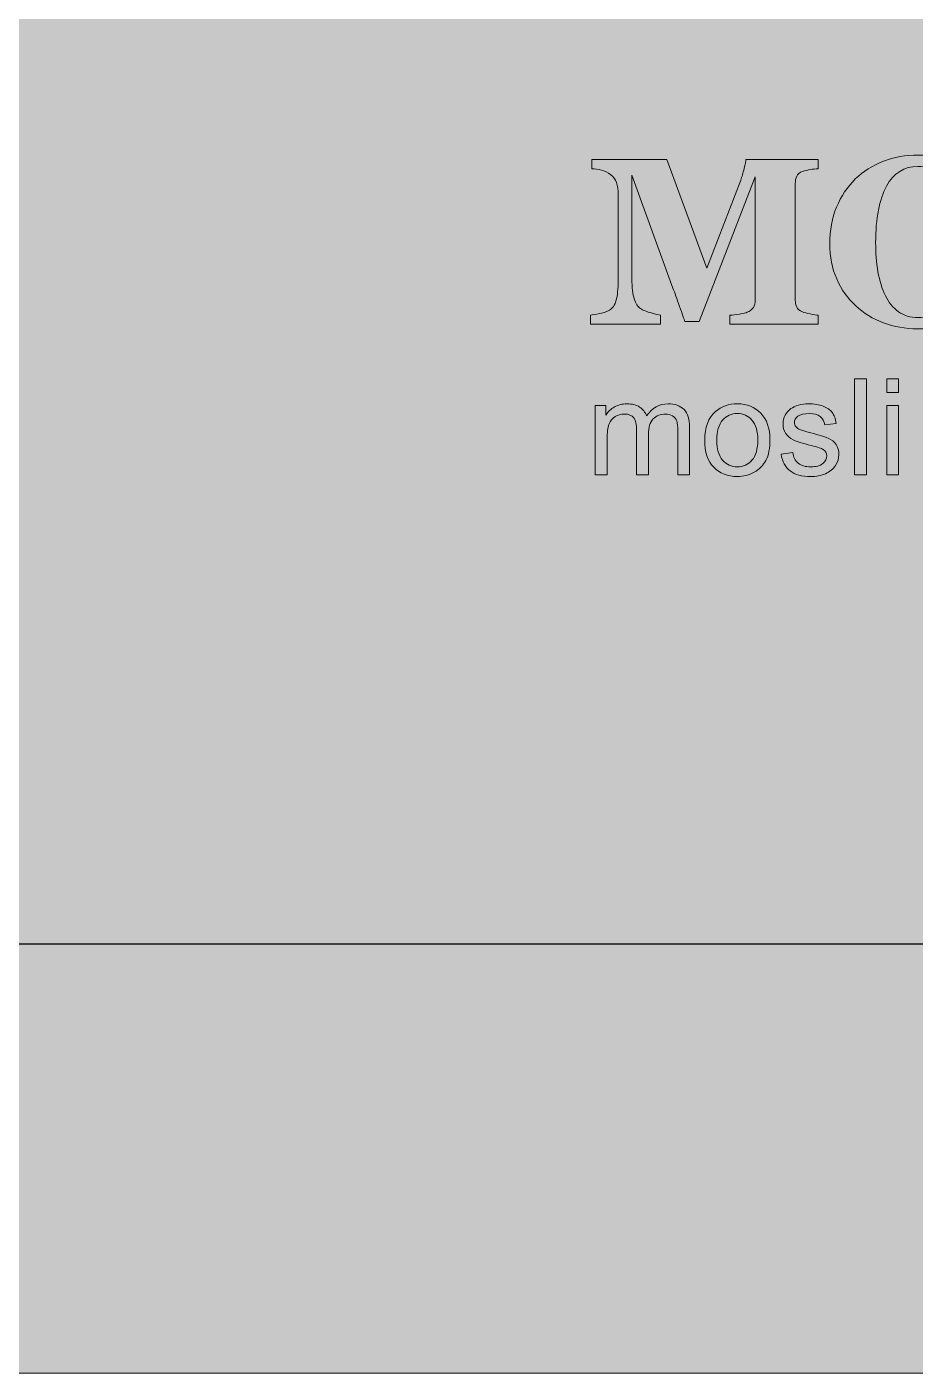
# Model space of a CAD drawing. Header units: inches. Extents: x -1481 to -429, y -1676 to -696.
# Drawn here: x -638.1 to -607.02, y -985.73 to -938.63 of the extents above; entities that cross this region are included whole.
import ezdxf

# ---------------------------------------------------------------- set-up
doc = ezdxf.new("R2010")
doc.units = ezdxf.units.IN
doc.header["$MEASUREMENT"] = 0
doc.layers.add('Layer 1', color=7, linetype='Continuous')

# ---------------------------------------------------------------- blocks, each defined once
blk = doc.blocks.new('block 2')
at = {"layer": 'Layer 1', "true_color": 0x009344}
h = blk.add_hatch(color=114, dxfattribs=at)
h.dxf.hatch_style = 2
h.paths.add_polyline_path([(-429.175, -985.727), (-669.175, -985.727), (-669.175, -695.727), (-429.175, -695.727)])
at = {"layer": 'Layer 1', "lineweight": 0}
blk.add_lwpolyline([(-429.175, -985.727), (-669.175, -985.727), (-669.175, -695.727), (-429.175, -695.727), (-429.175, -985.727)], dxfattribs=at)
blk = doc.blocks.new('block 432')
at = {"layer": 'Layer 1', "true_color": 0xffcb04}
h = blk.add_hatch(color=40, dxfattribs=at)
h.dxf.hatch_style = 2
h.paths.add_polyline_path([(-609.133, -954.309), (-609.133, -950.947), (-608.72, -950.947), (-608.72, -954.309)])
h = blk.add_hatch(color=40, dxfattribs=at)
h.dxf.hatch_style = 2
h.paths.add_polyline_path([(-608.008, -951.422), (-608.008, -950.947), (-607.595, -950.947), (-607.595, -951.422)])
h.paths.add_polyline_path([(-608.008, -954.309), (-608.008, -951.874), (-607.595, -951.874), (-607.595, -954.309)])
h = blk.add_hatch(color=40, dxfattribs=at)
h.dxf.hatch_style = 2
edge = h.paths.add_edge_path()
edge.add_spline(control_points=[(-618.208, -954.309), (-618.208, -954.309), (-618.208, -951.874), (-618.208, -951.874), (-618.208, -951.874), (-617.839, -951.874), (-617.839, -951.874), (-617.839, -951.874), (-617.839, -952.215), (-617.839, -952.215), (-617.763, -952.096), (-617.661, -952), (-617.534, -951.928), (-617.407, -951.855), (-617.263, -951.819), (-617.101, -951.819), (-616.92, -951.819), (-616.772, -951.856), (-616.657, -951.931), (-616.542, -952.006), (-616.46, -952.111), (-616.413, -952.245), (-616.22, -951.961), (-615.969, -951.819), (-615.66, -951.819), (-615.419, -951.819), (-615.233, -951.886), (-615.103, -952.019), (-614.973, -952.153), (-614.908, -952.359), (-614.908, -952.637), (-614.908, -952.637), (-614.908, -954.309), (-614.908, -954.309), (-614.908, -954.309), (-615.319, -954.309), (-615.319, -954.309), (-615.319, -954.309), (-615.319, -952.775), (-615.319, -952.775), (-615.319, -952.61), (-615.332, -952.491), (-615.359, -952.418), (-615.386, -952.346), (-615.434, -952.287), (-615.505, -952.243), (-615.575, -952.199), (-615.658, -952.177), (-615.752, -952.177), (-615.923, -952.177), (-616.066, -952.233), (-616.179, -952.347), (-616.292, -952.461), (-616.349, -952.644), (-616.349, -952.894), (-616.349, -952.894), (-616.349, -954.309), (-616.349, -954.309), (-616.349, -954.309), (-616.761, -954.309), (-616.761, -954.309), (-616.761, -954.309), (-616.761, -952.727), (-616.761, -952.727), (-616.761, -952.543), (-616.795, -952.406), (-616.862, -952.314), (-616.929, -952.222), (-617.04, -952.177), (-617.192, -952.177), (-617.309, -952.177), (-617.416, -952.207), (-617.515, -952.268), (-617.613, -952.329), (-617.685, -952.419), (-617.729, -952.537), (-617.773, -952.654), (-617.796, -952.824), (-617.796, -953.046), (-617.796, -953.046), (-617.796, -954.309), (-617.796, -954.309), (-617.796, -954.309), (-618.208, -954.309), (-618.208, -954.309)], knot_values=[0, 0, 0, 0, 1, 1, 1, 2, 2, 2, 3, 3, 3, 4, 4, 4, 5, 5, 5, 6, 6, 6, 7, 7, 7, 8, 8, 8, 9, 9, 9, 10, 10, 10, 11, 11, 11, 12, 12, 12, 13, 13, 13, 14, 14, 14, 15, 15, 15, 16, 16, 16, 17, 17, 17, 18, 18, 18, 19, 19, 19, 20, 20, 20, 21, 21, 21, 22, 22, 22, 23, 23, 23, 24, 24, 24, 25, 25, 25, 26, 26, 26, 27, 27, 27, 28, 28, 28, 28], degree=3, periodic=1)
h = blk.add_hatch(color=40, dxfattribs=at)
h.dxf.hatch_style = 2
edge = h.paths.add_edge_path()
edge.add_spline(control_points=[(-614.379, -953.092), (-614.379, -952.641), (-614.254, -952.306), (-614.003, -952.089), (-613.793, -951.909), (-613.538, -951.819), (-613.237, -951.819), (-612.902, -951.819), (-612.628, -951.928), (-612.416, -952.148), (-612.203, -952.367), (-612.097, -952.67), (-612.097, -953.057), (-612.097, -953.371), (-612.144, -953.617), (-612.238, -953.797), (-612.332, -953.977), (-612.469, -954.116), (-612.649, -954.215), (-612.828, -954.315), (-613.024, -954.364), (-613.237, -954.364), (-613.578, -954.364), (-613.853, -954.255), (-614.064, -954.037), (-614.274, -953.818), (-614.379, -953.503), (-614.379, -953.092)], knot_values=[0, 0, 0, 0, 1, 1, 1, 2, 2, 2, 3, 3, 3, 4, 4, 4, 5, 5, 5, 6, 6, 6, 7, 7, 7, 8, 8, 8, 9, 9, 9, 9], degree=3, periodic=1)
edge = h.paths.add_edge_path()
edge.add_spline(control_points=[(-613.955, -953.092), (-613.955, -953.403), (-613.887, -953.637), (-613.751, -953.792), (-613.615, -953.947), (-613.443, -954.025), (-613.237, -954.025), (-613.032, -954.025), (-612.861, -953.947), (-612.725, -953.791), (-612.589, -953.635), (-612.521, -953.397), (-612.521, -953.078), (-612.521, -952.777), (-612.59, -952.548), (-612.727, -952.393), (-612.864, -952.238), (-613.034, -952.16), (-613.237, -952.16), (-613.443, -952.16), (-613.615, -952.237), (-613.751, -952.392), (-613.887, -952.547), (-613.955, -952.78), (-613.955, -953.092)], knot_values=[0, 0, 0, 0, 1, 1, 1, 2, 2, 2, 3, 3, 3, 4, 4, 4, 5, 5, 5, 6, 6, 6, 7, 7, 7, 8, 8, 8, 8], degree=3, periodic=1)
h = blk.add_hatch(color=40, dxfattribs=at)
h.dxf.hatch_style = 2
edge = h.paths.add_edge_path()
edge.add_spline(control_points=[(-611.708, -953.582), (-611.708, -953.582), (-611.3, -953.518), (-611.3, -953.518), (-611.277, -953.682), (-611.213, -953.807), (-611.108, -953.894), (-611.003, -953.981), (-610.857, -954.025), (-610.669, -954.025), (-610.479, -954.025), (-610.339, -953.986), (-610.247, -953.909), (-610.155, -953.832), (-610.109, -953.741), (-610.109, -953.637), (-610.109, -953.544), (-610.15, -953.471), (-610.231, -953.417), (-610.287, -953.381), (-610.428, -953.334), (-610.653, -953.277), (-610.956, -953.201), (-611.165, -953.135), (-611.282, -953.079), (-611.399, -953.023), (-611.488, -952.946), (-611.549, -952.847), (-611.609, -952.749), (-611.639, -952.64), (-611.639, -952.52), (-611.639, -952.412), (-611.614, -952.312), (-611.564, -952.219), (-611.515, -952.127), (-611.447, -952.05), (-611.361, -951.988), (-611.297, -951.941), (-611.21, -951.901), (-611.099, -951.868), (-610.988, -951.835), (-610.869, -951.819), (-610.742, -951.819), (-610.551, -951.819), (-610.383, -951.846), (-610.239, -951.901), (-610.094, -951.956), (-609.988, -952.031), (-609.919, -952.125), (-609.85, -952.219), (-609.803, -952.345), (-609.777, -952.502), (-609.777, -952.502), (-610.18, -952.557), (-610.18, -952.557), (-610.199, -952.432), (-610.252, -952.334), (-610.34, -952.264), (-610.428, -952.193), (-610.552, -952.158), (-610.712, -952.158), (-610.902, -952.158), (-611.037, -952.19), (-611.118, -952.252), (-611.2, -952.315), (-611.24, -952.388), (-611.24, -952.472), (-611.24, -952.526), (-611.223, -952.574), (-611.19, -952.617), (-611.156, -952.661), (-611.103, -952.698), (-611.031, -952.727), (-610.99, -952.742), (-610.868, -952.777), (-610.667, -952.832), (-610.375, -952.91), (-610.171, -952.974), (-610.055, -953.024), (-609.94, -953.074), (-609.849, -953.146), (-609.784, -953.241), (-609.718, -953.335), (-609.685, -953.453), (-609.685, -953.594), (-609.685, -953.731), (-609.725, -953.861), (-609.805, -953.982), (-609.886, -954.104), (-610.002, -954.198), (-610.153, -954.265), (-610.304, -954.331), (-610.475, -954.364), (-610.667, -954.364), (-610.983, -954.364), (-611.224, -954.299), (-611.39, -954.167), (-611.556, -954.036), (-611.662, -953.841), (-611.708, -953.582)], knot_values=[0, 0, 0, 0, 1, 1, 1, 2, 2, 2, 3, 3, 3, 4, 4, 4, 5, 5, 5, 6, 6, 6, 7, 7, 7, 8, 8, 8, 9, 9, 9, 10, 10, 10, 11, 11, 11, 12, 12, 12, 13, 13, 13, 14, 14, 14, 15, 15, 15, 16, 16, 16, 17, 17, 17, 18, 18, 18, 19, 19, 19, 20, 20, 20, 21, 21, 21, 22, 22, 22, 23, 23, 23, 24, 24, 24, 25, 25, 25, 26, 26, 26, 27, 27, 27, 28, 28, 28, 29, 29, 29, 30, 30, 30, 31, 31, 31, 32, 32, 32, 33, 33, 33, 33], degree=3, periodic=1)
at = {"layer": 'Layer 1', "lineweight": 0}
for points in [[(-609.133, -954.309), (-609.133, -950.947), (-608.72, -950.947), (-608.72, -954.309), (-609.133, -954.309)], [(-608.008, -951.422), (-608.008, -950.947), (-607.595, -950.947), (-607.595, -951.422), (-608.008, -951.422)], [(-608.008, -954.309), (-608.008, -951.874), (-607.595, -951.874), (-607.595, -954.309), (-608.008, -954.309)]]:
    blk.add_lwpolyline(points, dxfattribs=at)
for points, knots in [([(-618.208, -954.309), (-618.208, -954.309), (-618.208, -951.874), (-618.208, -951.874), (-618.208, -951.874), (-617.839, -951.874), (-617.839, -951.874), (-617.839, -951.874), (-617.839, -952.215), (-617.839, -952.215), (-617.763, -952.096), (-617.661, -952), (-617.534, -951.928), (-617.407, -951.855), (-617.263, -951.819), (-617.101, -951.819), (-616.92, -951.819), (-616.772, -951.856), (-616.657, -951.931), (-616.542, -952.006), (-616.46, -952.111), (-616.413, -952.245), (-616.22, -951.961), (-615.969, -951.819), (-615.66, -951.819), (-615.419, -951.819), (-615.233, -951.886), (-615.103, -952.019), (-614.973, -952.153), (-614.908, -952.359), (-614.908, -952.637), (-614.908, -952.637), (-614.908, -954.309), (-614.908, -954.309), (-614.908, -954.309), (-615.319, -954.309), (-615.319, -954.309), (-615.319, -954.309), (-615.319, -952.775), (-615.319, -952.775), (-615.319, -952.61), (-615.332, -952.491), (-615.359, -952.418), (-615.386, -952.346), (-615.434, -952.287), (-615.505, -952.243), (-615.575, -952.199), (-615.658, -952.177), (-615.752, -952.177), (-615.923, -952.177), (-616.066, -952.233), (-616.179, -952.347), (-616.292, -952.461), (-616.349, -952.644), (-616.349, -952.894), (-616.349, -952.894), (-616.349, -954.309), (-616.349, -954.309), (-616.349, -954.309), (-616.761, -954.309), (-616.761, -954.309), (-616.761, -954.309), (-616.761, -952.727), (-616.761, -952.727), (-616.761, -952.543), (-616.795, -952.406), (-616.862, -952.314), (-616.929, -952.222), (-617.04, -952.177), (-617.192, -952.177), (-617.309, -952.177), (-617.416, -952.207), (-617.515, -952.268), (-617.613, -952.329), (-617.685, -952.419), (-617.729, -952.537), (-617.773, -952.654), (-617.796, -952.824), (-617.796, -953.046), (-617.796, -953.046), (-617.796, -954.309), (-617.796, -954.309), (-617.796, -954.309), (-618.208, -954.309), (-618.208, -954.309)], [0, 0, 0, 0, 1, 1, 1, 2, 2, 2, 3, 3, 3, 4, 4, 4, 5, 5, 5, 6, 6, 6, 7, 7, 7, 8, 8, 8, 9, 9, 9, 10, 10, 10, 11, 11, 11, 12, 12, 12, 13, 13, 13, 14, 14, 14, 15, 15, 15, 16, 16, 16, 17, 17, 17, 18, 18, 18, 19, 19, 19, 20, 20, 20, 21, 21, 21, 22, 22, 22, 23, 23, 23, 24, 24, 24, 25, 25, 25, 26, 26, 26, 27, 27, 27, 28, 28, 28, 28]), ([(-614.379, -953.092), (-614.379, -952.641), (-614.254, -952.306), (-614.003, -952.089), (-613.793, -951.909), (-613.538, -951.819), (-613.237, -951.819), (-612.902, -951.819), (-612.628, -951.928), (-612.416, -952.148), (-612.203, -952.367), (-612.097, -952.67), (-612.097, -953.057), (-612.097, -953.371), (-612.144, -953.617), (-612.238, -953.797), (-612.332, -953.977), (-612.469, -954.116), (-612.649, -954.215), (-612.828, -954.315), (-613.024, -954.364), (-613.237, -954.364), (-613.578, -954.364), (-613.853, -954.255), (-614.064, -954.037), (-614.274, -953.818), (-614.379, -953.503), (-614.379, -953.092)], [0, 0, 0, 0, 1, 1, 1, 2, 2, 2, 3, 3, 3, 4, 4, 4, 5, 5, 5, 6, 6, 6, 7, 7, 7, 8, 8, 8, 9, 9, 9, 9]), ([(-613.955, -953.092), (-613.955, -953.403), (-613.887, -953.637), (-613.751, -953.792), (-613.615, -953.947), (-613.443, -954.025), (-613.237, -954.025), (-613.032, -954.025), (-612.861, -953.947), (-612.725, -953.791), (-612.589, -953.635), (-612.521, -953.397), (-612.521, -953.078), (-612.521, -952.777), (-612.59, -952.548), (-612.727, -952.393), (-612.864, -952.238), (-613.034, -952.16), (-613.237, -952.16), (-613.443, -952.16), (-613.615, -952.237), (-613.751, -952.392), (-613.887, -952.547), (-613.955, -952.78), (-613.955, -953.092)], [0, 0, 0, 0, 1, 1, 1, 2, 2, 2, 3, 3, 3, 4, 4, 4, 5, 5, 5, 6, 6, 6, 7, 7, 7, 8, 8, 8, 8]), ([(-611.708, -953.582), (-611.708, -953.582), (-611.3, -953.518), (-611.3, -953.518), (-611.277, -953.682), (-611.213, -953.807), (-611.108, -953.894), (-611.003, -953.981), (-610.857, -954.025), (-610.669, -954.025), (-610.479, -954.025), (-610.339, -953.986), (-610.247, -953.909), (-610.155, -953.832), (-610.109, -953.741), (-610.109, -953.637), (-610.109, -953.544), (-610.15, -953.471), (-610.231, -953.417), (-610.287, -953.381), (-610.428, -953.334), (-610.653, -953.277), (-610.956, -953.201), (-611.165, -953.135), (-611.282, -953.079), (-611.399, -953.023), (-611.488, -952.946), (-611.549, -952.847), (-611.609, -952.749), (-611.639, -952.64), (-611.639, -952.52), (-611.639, -952.412), (-611.614, -952.312), (-611.564, -952.219), (-611.515, -952.127), (-611.447, -952.05), (-611.361, -951.988), (-611.297, -951.941), (-611.21, -951.901), (-611.099, -951.868), (-610.988, -951.835), (-610.869, -951.819), (-610.742, -951.819), (-610.551, -951.819), (-610.383, -951.846), (-610.239, -951.901), (-610.094, -951.956), (-609.988, -952.031), (-609.919, -952.125), (-609.85, -952.219), (-609.803, -952.345), (-609.777, -952.502), (-609.777, -952.502), (-610.18, -952.557), (-610.18, -952.557), (-610.199, -952.432), (-610.252, -952.334), (-610.34, -952.264), (-610.428, -952.193), (-610.552, -952.158), (-610.712, -952.158), (-610.902, -952.158), (-611.037, -952.19), (-611.118, -952.252), (-611.2, -952.315), (-611.24, -952.388), (-611.24, -952.472), (-611.24, -952.526), (-611.223, -952.574), (-611.19, -952.617), (-611.156, -952.661), (-611.103, -952.698), (-611.031, -952.727), (-610.99, -952.742), (-610.868, -952.777), (-610.667, -952.832), (-610.375, -952.91), (-610.171, -952.974), (-610.055, -953.024), (-609.94, -953.074), (-609.849, -953.146), (-609.784, -953.241), (-609.718, -953.335), (-609.685, -953.453), (-609.685, -953.594), (-609.685, -953.731), (-609.725, -953.861), (-609.805, -953.982), (-609.886, -954.104), (-610.002, -954.198), (-610.153, -954.265), (-610.304, -954.331), (-610.475, -954.364), (-610.667, -954.364), (-610.983, -954.364), (-611.224, -954.299), (-611.39, -954.167), (-611.556, -954.036), (-611.662, -953.841), (-611.708, -953.582)], [0, 0, 0, 0, 1, 1, 1, 2, 2, 2, 3, 3, 3, 4, 4, 4, 5, 5, 5, 6, 6, 6, 7, 7, 7, 8, 8, 8, 9, 9, 9, 10, 10, 10, 11, 11, 11, 12, 12, 12, 13, 13, 13, 14, 14, 14, 15, 15, 15, 16, 16, 16, 17, 17, 17, 18, 18, 18, 19, 19, 19, 20, 20, 20, 21, 21, 21, 22, 22, 22, 23, 23, 23, 24, 24, 24, 25, 25, 25, 26, 26, 26, 27, 27, 27, 28, 28, 28, 29, 29, 29, 30, 30, 30, 31, 31, 31, 32, 32, 32, 33, 33, 33, 33])]:
    blk.add_open_spline(points, degree=3, knots=knots, dxfattribs=at)
blk = doc.blocks.new('block 437')
at = {"layer": 'Layer 1', "lineweight": 0}
for points, knots in [([(-604.746, -943.918), (-604.465, -944.178), (-604.242, -944.492), (-604.077, -944.859), (-603.912, -945.228), (-603.83, -945.647), (-603.83, -946.118), (-603.83, -946.537), (-603.899, -946.937), (-604.039, -947.315), (-604.178, -947.694), (-604.379, -948.02), (-604.641, -948.294), (-604.917, -948.578), (-605.242, -948.799), (-605.614, -948.957), (-605.986, -949.116), (-606.429, -949.194), (-606.944, -949.194), (-607.359, -949.194), (-607.751, -949.126), (-608.121, -948.988), (-608.491, -948.85), (-608.816, -948.649), (-609.097, -948.387), (-609.376, -948.13), (-609.597, -947.817), (-609.76, -947.449), (-609.924, -947.081), (-610.005, -946.671), (-610.005, -946.219), (-610.005, -945.749), (-609.926, -945.322), (-609.766, -944.939), (-609.607, -944.556), (-609.388, -944.228), (-609.109, -943.954), (-608.833, -943.686), (-608.506, -943.48), (-608.127, -943.335), (-607.748, -943.191), (-607.344, -943.118), (-606.916, -943.118), (-606.49, -943.118), (-606.09, -943.189), (-605.716, -943.33), (-605.343, -943.47), (-605.019, -943.666), (-604.746, -943.918)], [0, 0, 0, 0, 1, 1, 1, 2, 2, 2, 3, 3, 3, 4, 4, 4, 5, 5, 5, 6, 6, 6, 7, 7, 7, 8, 8, 8, 9, 9, 9, 10, 10, 10, 11, 11, 11, 12, 12, 12, 13, 13, 13, 14, 14, 14, 15, 15, 15, 16, 16, 16, 16]), ([(-610.406, -949.036), (-610.406, -949.036), (-613.496, -949.036), (-613.496, -949.036), (-613.496, -949.036), (-613.496, -948.72), (-613.496, -948.72), (-613.404, -948.711), (-613.293, -948.698), (-613.16, -948.679), (-613.028, -948.66), (-612.937, -948.64), (-612.889, -948.618), (-612.79, -948.578), (-612.719, -948.522), (-612.676, -948.452), (-612.633, -948.381), (-612.612, -948.292), (-612.612, -948.184), (-612.612, -948.184), (-612.612, -943.881), (-612.612, -943.881), (-612.612, -943.881), (-614.572, -948.943), (-614.572, -948.943), (-614.572, -948.943), (-615.079, -948.943), (-615.079, -948.943), (-615.103, -948.854), (-615.162, -948.676), (-615.258, -948.411), (-615.353, -948.146), (-615.43, -947.934), (-615.489, -947.774), (-615.489, -947.774), (-616.931, -943.816), (-616.931, -943.816), (-616.931, -943.816), (-616.931, -947.319), (-616.931, -947.319), (-616.931, -947.655), (-616.909, -947.91), (-616.865, -948.084), (-616.821, -948.259), (-616.749, -948.387), (-616.65, -948.468), (-616.583, -948.525), (-616.463, -948.579), (-616.29, -948.63), (-616.117, -948.682), (-615.996, -948.711), (-615.927, -948.72), (-615.927, -948.72), (-615.927, -949.036), (-615.927, -949.036), (-615.927, -949.036), (-618.377, -949.036), (-618.377, -949.036), (-618.377, -949.036), (-618.377, -948.72), (-618.377, -948.72), (-618.311, -948.711), (-618.201, -948.693), (-618.05, -948.665), (-617.899, -948.636), (-617.775, -948.587), (-617.678, -948.517), (-617.571, -948.441), (-617.499, -948.313), (-617.461, -948.133), (-617.424, -947.953), (-617.405, -947.697), (-617.405, -947.364), (-617.405, -947.364), (-617.405, -944.51), (-617.405, -944.51), (-617.405, -944.338), (-617.427, -944.193), (-617.469, -944.078), (-617.512, -943.963), (-617.576, -943.872), (-617.662, -943.804), (-617.769, -943.721), (-617.879, -943.666), (-617.992, -943.642), (-618.104, -943.618), (-618.218, -943.601), (-618.333, -943.593), (-618.333, -943.593), (-618.333, -943.276), (-618.333, -943.276), (-618.333, -943.276), (-615.706, -943.276), (-615.706, -943.276), (-615.706, -943.276), (-614.3, -947.072), (-614.3, -947.072), (-614.3, -947.072), (-613.116, -943.992), (-613.116, -943.992), (-613.076, -943.878), (-613.037, -943.743), (-613, -943.585), (-612.962, -943.428), (-612.942, -943.325), (-612.939, -943.276), (-612.939, -943.276), (-610.414, -943.276), (-610.414, -943.276), (-610.414, -943.276), (-610.414, -943.593), (-610.414, -943.593), (-610.5, -943.599), (-610.589, -943.61), (-610.683, -943.626), (-610.777, -943.642), (-610.866, -943.664), (-610.952, -943.691), (-611.057, -943.726), (-611.126, -943.781), (-611.159, -943.857), (-611.193, -943.933), (-611.209, -944.017), (-611.209, -944.109), (-611.209, -944.109), (-611.209, -948.188), (-611.209, -948.188), (-611.209, -948.285), (-611.193, -948.367), (-611.159, -948.433), (-611.126, -948.5), (-611.057, -948.557), (-610.952, -948.606), (-610.899, -948.63), (-610.811, -948.654), (-610.689, -948.675), (-610.567, -948.697), (-610.473, -948.711), (-610.406, -948.72), (-610.406, -948.72), (-610.406, -949.036), (-610.406, -949.036)], [0, 0, 0, 0, 1, 1, 1, 2, 2, 2, 3, 3, 3, 4, 4, 4, 5, 5, 5, 6, 6, 6, 7, 7, 7, 8, 8, 8, 9, 9, 9, 10, 10, 10, 11, 11, 11, 12, 12, 12, 13, 13, 13, 14, 14, 14, 15, 15, 15, 16, 16, 16, 17, 17, 17, 18, 18, 18, 19, 19, 19, 20, 20, 20, 21, 21, 21, 22, 22, 22, 23, 23, 23, 24, 24, 24, 25, 25, 25, 26, 26, 26, 27, 27, 27, 28, 28, 28, 29, 29, 29, 30, 30, 30, 31, 31, 31, 32, 32, 32, 33, 33, 33, 34, 34, 34, 35, 35, 35, 36, 36, 36, 37, 37, 37, 38, 38, 38, 39, 39, 39, 40, 40, 40, 41, 41, 41, 42, 42, 42, 43, 43, 43, 44, 44, 44, 45, 45, 45, 46, 46, 46, 47, 47, 47, 47]), ([(-605.779, -948.041), (-605.658, -947.794), (-605.571, -947.515), (-605.517, -947.203), (-605.464, -946.892), (-605.437, -946.539), (-605.437, -946.146), (-605.437, -945.813), (-605.46, -945.489), (-605.507, -945.173), (-605.554, -944.857), (-605.634, -944.576), (-605.746, -944.329), (-605.862, -944.083), (-606.014, -943.885), (-606.205, -943.736), (-606.395, -943.587), (-606.632, -943.512), (-606.916, -943.512), (-607.4, -943.512), (-607.769, -943.744), (-608.021, -944.209), (-608.272, -944.674), (-608.398, -945.33), (-608.398, -946.179), (-608.398, -946.539), (-608.371, -946.879), (-608.316, -947.199), (-608.261, -947.519), (-608.175, -947.798), (-608.057, -948.037), (-607.936, -948.278), (-607.783, -948.465), (-607.599, -948.6), (-607.414, -948.734), (-607.186, -948.801), (-606.916, -948.801), (-606.65, -948.801), (-606.423, -948.733), (-606.233, -948.598), (-606.042, -948.462), (-605.891, -948.277), (-605.779, -948.041)], [0, 0, 0, 0, 1, 1, 1, 2, 2, 2, 3, 3, 3, 4, 4, 4, 5, 5, 5, 6, 6, 6, 7, 7, 7, 8, 8, 8, 9, 9, 9, 10, 10, 10, 11, 11, 11, 12, 12, 12, 13, 13, 13, 14, 14, 14, 14])]:
    blk.add_open_spline(points, degree=3, knots=knots, dxfattribs=at)
blk = doc.blocks.new('block 431')
at = {"layer": 'Layer 1'}
for name in ['block 437', 'block 432']:
    blk.add_blockref(name, (0, 0), dxfattribs=at)

msp = doc.modelspace()

# ---------------------------------------------------------------- hatches: boundary and pattern name
at = {"layer": 'Layer 1', "true_color": 0x006738}
h = msp.add_hatch(color=116, dxfattribs=at)
h.dxf.hatch_style = 2
h.paths.add_polyline_path([(-484.406, -970.727), (-654.406, -970.727), (-654.406, -751.646), (-484.406, -751.646)])

# ---------------------------------------------------------------- linework, layer by layer
at = {"layer": 'Layer 1', "color": 250, "lineweight": 30, "true_color": 0x231f20}
msp.add_lwpolyline([(-484.406, -970.727), (-654.406, -970.727), (-654.406, -751.646), (-484.406, -751.646), (-484.406, -970.727)], dxfattribs=at)

# ---------------------------------------------------------------- block references
at = {"layer": 'Layer 1'}
for name in ['block 2', 'block 431']:
    msp.add_blockref(name, (0, 0), dxfattribs=at)

doc.saveas('drawing.dxf')
